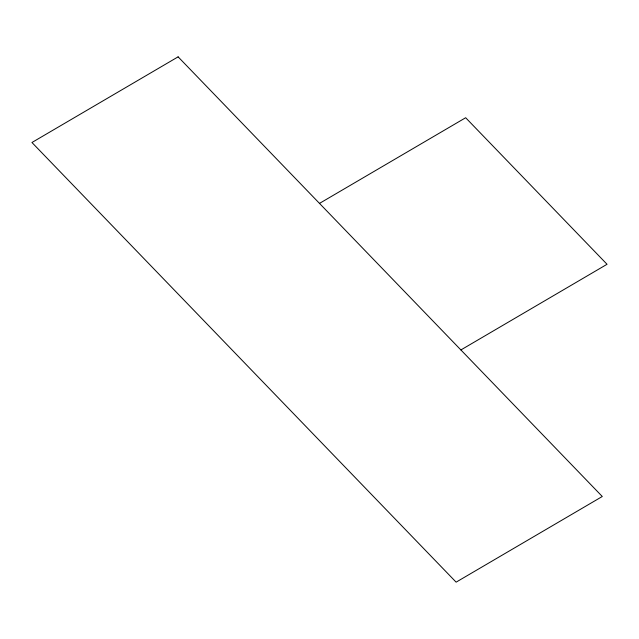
<?xml version="1.0" encoding="UTF-8"?>
<svg xmlns="http://www.w3.org/2000/svg" width="639" height="639" viewBox="0 0 639 639"><rect width="100%" height="100%" fill="white"/><g stroke="black" fill="none" stroke-linecap="round" stroke-linejoin="round"><path stroke-width="0.96" d="M319.5 203.394L465.663 117.736L607.05 264.282L460.887 349.948M178.113 56.847L31.95 142.505L456.118 582.153L602.281 496.495L178.113 56.847"/></g></svg>
